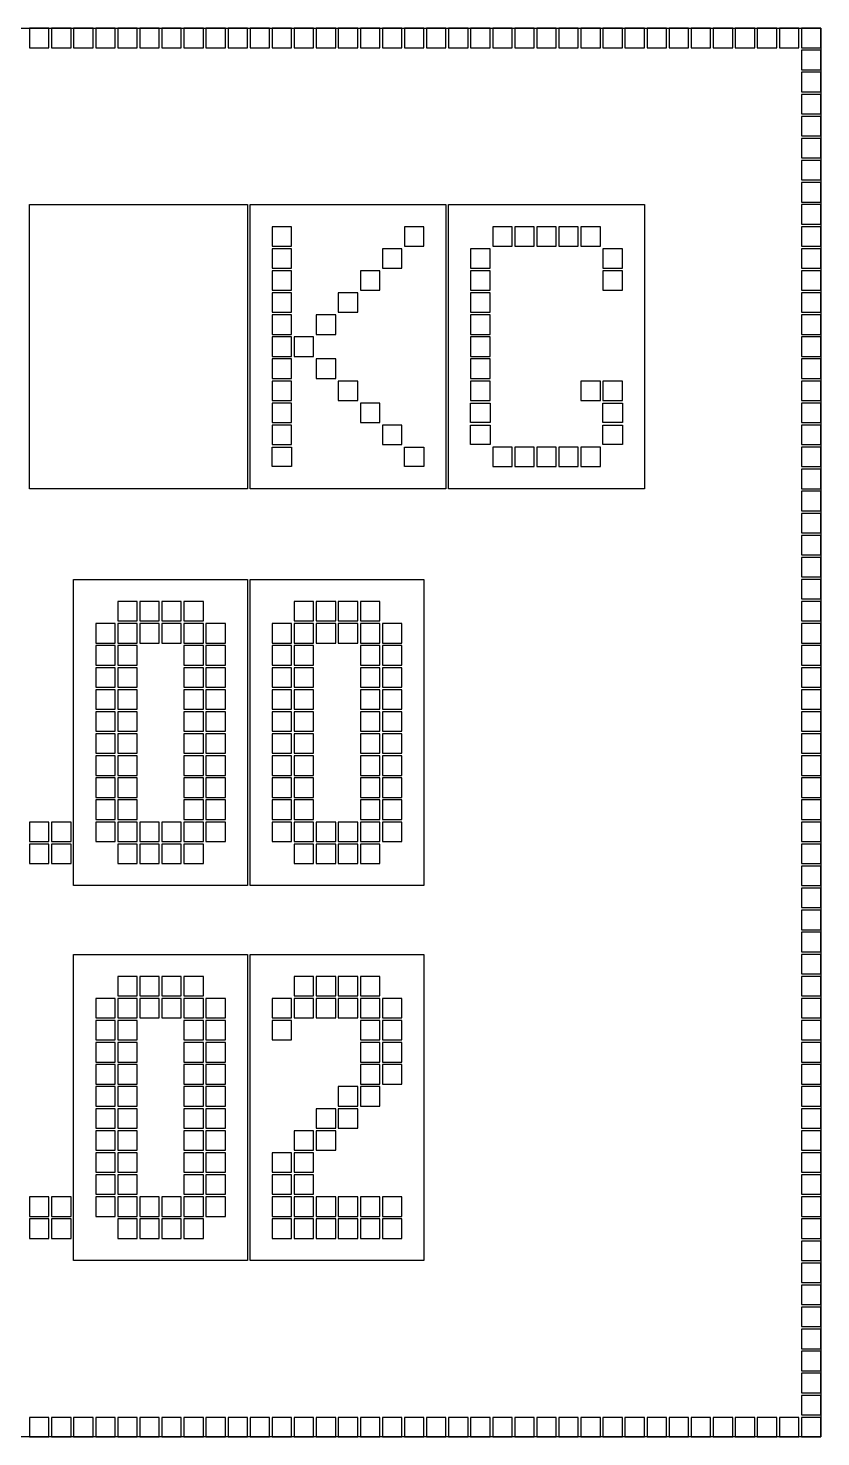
# Model space of a CAD drawing. Header units: inches. Extents: x 125 to 991, y -92 to 487.
# Drawn here: x 848.82 to 854.93, y 452.39 to 463.25 of the extents above; entities that cross this region are included whole.
import ezdxf

# ---------------------------------------------------------------- set-up
doc = ezdxf.new("R2010")
doc.units = ezdxf.units.IN

msp = doc.modelspace()

# ---------------------------------------------------------------- linework, layer by layer
msp.add_lwpolyline([(833.194, 463.246), (854.934, 463.246), (854.934, 452.386), (833.194, 452.386)], close=True)
msp.add_lwpolyline([(833.194, 463.246), (854.934, 463.246), (854.934, 452.386), (833.194, 452.386)], close=True)
at = {"color": 2}
for points in [[(848.834, 463.096), (848.984, 463.096), (848.984, 463.246), (848.834, 463.246)], [(849.004, 463.096), (849.154, 463.096), (849.154, 463.246), (849.004, 463.246)], [(849.174, 463.096), (849.324, 463.096), (849.324, 463.246), (849.174, 463.246)], [(849.344, 463.096), (849.494, 463.096), (849.494, 463.246), (849.344, 463.246)], [(849.514, 463.096), (849.664, 463.096), (849.664, 463.246), (849.514, 463.246)], [(849.684, 463.096), (849.834, 463.096), (849.834, 463.246), (849.684, 463.246)], [(849.854, 463.096), (850.004, 463.096), (850.004, 463.246), (849.854, 463.246)], [(850.024, 463.096), (850.174, 463.096), (850.174, 463.246), (850.024, 463.246)], [(850.194, 463.096), (850.344, 463.096), (850.344, 463.246), (850.194, 463.246)], [(850.364, 463.096), (850.514, 463.096), (850.514, 463.246), (850.364, 463.246)], [(850.534, 463.096), (850.684, 463.096), (850.684, 463.246), (850.534, 463.246)], [(850.704, 463.096), (850.854, 463.096), (850.854, 463.246), (850.704, 463.246)], [(850.874, 463.096), (851.024, 463.096), (851.024, 463.246), (850.874, 463.246)], [(851.044, 463.096), (851.194, 463.096), (851.194, 463.246), (851.044, 463.246)], [(851.214, 463.096), (851.364, 463.096), (851.364, 463.246), (851.214, 463.246)], [(851.384, 463.096), (851.534, 463.096), (851.534, 463.246), (851.384, 463.246)], [(851.554, 463.096), (851.704, 463.096), (851.704, 463.246), (851.554, 463.246)], [(851.724, 463.096), (851.874, 463.096), (851.874, 463.246), (851.724, 463.246)], [(851.894, 463.096), (852.044, 463.096), (852.044, 463.246), (851.894, 463.246)], [(852.064, 463.096), (852.214, 463.096), (852.214, 463.246), (852.064, 463.246)], [(852.234, 463.096), (852.384, 463.096), (852.384, 463.246), (852.234, 463.246)], [(852.404, 463.096), (852.554, 463.096), (852.554, 463.246), (852.404, 463.246)], [(852.574, 463.096), (852.724, 463.096), (852.724, 463.246), (852.574, 463.246)], [(852.744, 463.096), (852.894, 463.096), (852.894, 463.246), (852.744, 463.246)], [(852.914, 463.096), (853.064, 463.096), (853.064, 463.246), (852.914, 463.246)], [(853.084, 463.096), (853.234, 463.096), (853.234, 463.246), (853.084, 463.246)], [(853.254, 463.096), (853.404, 463.096), (853.404, 463.246), (853.254, 463.246)], [(853.424, 463.096), (853.574, 463.096), (853.574, 463.246), (853.424, 463.246)], [(853.594, 463.096), (853.744, 463.096), (853.744, 463.246), (853.594, 463.246)], [(853.764, 463.096), (853.914, 463.096), (853.914, 463.246), (853.764, 463.246)], [(853.934, 463.096), (854.084, 463.096), (854.084, 463.246), (853.934, 463.246)], [(854.104, 463.096), (854.254, 463.096), (854.254, 463.246), (854.104, 463.246)], [(854.274, 463.096), (854.424, 463.096), (854.424, 463.246), (854.274, 463.246)], [(854.444, 463.096), (854.594, 463.096), (854.594, 463.246), (854.444, 463.246)], [(854.614, 463.096), (854.764, 463.096), (854.764, 463.246), (854.614, 463.246)], [(854.784, 463.096), (854.934, 463.096), (854.934, 463.246), (854.784, 463.246)], [(854.784, 462.926), (854.934, 462.926), (854.934, 463.076), (854.784, 463.076)], [(854.784, 462.756), (854.934, 462.756), (854.934, 462.906), (854.784, 462.906)], [(854.784, 462.586), (854.934, 462.586), (854.934, 462.736), (854.784, 462.736)], [(854.784, 462.416), (854.934, 462.416), (854.934, 462.566), (854.784, 462.566)], [(854.784, 462.246), (854.934, 462.246), (854.934, 462.396), (854.784, 462.396)], [(854.784, 462.076), (854.934, 462.076), (854.934, 462.226), (854.784, 462.226)], [(854.784, 461.906), (854.934, 461.906), (854.934, 462.056), (854.784, 462.056)], [(854.784, 461.736), (854.934, 461.736), (854.934, 461.886), (854.784, 461.886)], [(850.704, 461.566), (850.854, 461.566), (850.854, 461.716), (850.704, 461.716)], [(851.724, 461.566), (851.874, 461.566), (851.874, 461.716), (851.724, 461.716)], [(852.404, 461.566), (852.554, 461.566), (852.554, 461.716), (852.404, 461.716)], [(852.574, 461.566), (852.724, 461.566), (852.724, 461.716), (852.574, 461.716)], [(852.744, 461.566), (852.894, 461.566), (852.894, 461.716), (852.744, 461.716)], [(852.914, 461.566), (853.064, 461.566), (853.064, 461.716), (852.914, 461.716)], [(853.084, 461.566), (853.234, 461.566), (853.234, 461.716), (853.084, 461.716)], [(854.784, 461.566), (854.934, 461.566), (854.934, 461.716), (854.784, 461.716)], [(850.704, 461.396), (850.854, 461.396), (850.854, 461.546), (850.704, 461.546)], [(851.554, 461.396), (851.704, 461.396), (851.704, 461.546), (851.554, 461.546)], [(852.234, 461.396), (852.384, 461.396), (852.384, 461.546), (852.234, 461.546)], [(853.254, 461.396), (853.404, 461.396), (853.404, 461.546), (853.254, 461.546)], [(854.784, 461.396), (854.934, 461.396), (854.934, 461.546), (854.784, 461.546)], [(850.704, 461.226), (850.854, 461.226), (850.854, 461.376), (850.704, 461.376)], [(851.384, 461.226), (851.534, 461.226), (851.534, 461.376), (851.384, 461.376)], [(852.234, 461.226), (852.384, 461.226), (852.384, 461.376), (852.234, 461.376)], [(853.254, 461.226), (853.404, 461.226), (853.404, 461.376), (853.254, 461.376)], [(854.784, 461.226), (854.934, 461.226), (854.934, 461.376), (854.784, 461.376)], [(850.704, 461.056), (850.854, 461.056), (850.854, 461.206), (850.704, 461.206)], [(851.214, 461.056), (851.364, 461.056), (851.364, 461.206), (851.214, 461.206)], [(852.234, 461.056), (852.384, 461.056), (852.384, 461.206), (852.234, 461.206)], [(854.784, 461.056), (854.934, 461.056), (854.934, 461.206), (854.784, 461.206)], [(850.704, 460.886), (850.854, 460.886), (850.854, 461.036), (850.704, 461.036)], [(851.044, 460.886), (851.194, 460.886), (851.194, 461.036), (851.044, 461.036)], [(852.234, 460.886), (852.384, 460.886), (852.384, 461.036), (852.234, 461.036)], [(854.784, 460.886), (854.934, 460.886), (854.934, 461.036), (854.784, 461.036)], [(850.704, 460.716), (850.854, 460.716), (850.854, 460.866), (850.704, 460.866)], [(850.874, 460.716), (851.024, 460.716), (851.024, 460.866), (850.874, 460.866)], [(852.234, 460.716), (852.384, 460.716), (852.384, 460.866), (852.234, 460.866)], [(854.784, 460.716), (854.934, 460.716), (854.934, 460.866), (854.784, 460.866)], [(850.704, 460.546), (850.854, 460.546), (850.854, 460.696), (850.704, 460.696)], [(851.044, 460.546), (851.194, 460.546), (851.194, 460.696), (851.044, 460.696)], [(852.234, 460.546), (852.384, 460.546), (852.384, 460.696), (852.234, 460.696)], [(854.784, 460.546), (854.934, 460.546), (854.934, 460.696), (854.784, 460.696)], [(850.704, 460.376), (850.854, 460.376), (850.854, 460.526), (850.704, 460.526)], [(851.214, 460.376), (851.364, 460.376), (851.364, 460.526), (851.214, 460.526)], [(852.234, 460.376), (852.384, 460.376), (852.384, 460.526), (852.234, 460.526)], [(853.084, 460.376), (853.234, 460.376), (853.234, 460.526), (853.084, 460.526)], [(853.254, 460.376), (853.404, 460.376), (853.404, 460.526), (853.254, 460.526)], [(854.784, 460.376), (854.934, 460.376), (854.934, 460.526), (854.784, 460.526)], [(850.704, 460.206), (850.854, 460.206), (850.854, 460.356), (850.704, 460.356)], [(851.384, 460.206), (851.534, 460.206), (851.534, 460.356), (851.384, 460.356)], [(852.234, 460.356), (852.384, 460.356), (852.384, 460.206), (852.234, 460.206)], [(853.254, 460.356), (853.404, 460.356), (853.404, 460.206), (853.254, 460.206)], [(854.784, 460.206), (854.934, 460.206), (854.934, 460.356), (854.784, 460.356)], [(850.704, 460.036), (850.854, 460.036), (850.854, 460.186), (850.704, 460.186)], [(851.554, 460.036), (851.704, 460.036), (851.704, 460.186), (851.554, 460.186)], [(852.234, 460.186), (852.384, 460.186), (852.384, 460.036), (852.234, 460.036)], [(853.254, 460.186), (853.404, 460.186), (853.404, 460.036), (853.254, 460.036)], [(854.784, 460.036), (854.934, 460.036), (854.934, 460.186), (854.784, 460.186)], [(850.704, 460.016), (850.854, 460.016), (850.854, 459.866), (850.704, 459.866)], [(851.724, 460.016), (851.874, 460.016), (851.874, 459.866), (851.724, 459.866)], [(852.404, 459.866), (852.554, 459.866), (852.554, 460.016), (852.404, 460.016)], [(852.574, 459.866), (852.724, 459.866), (852.724, 460.016), (852.574, 460.016)], [(852.744, 459.866), (852.894, 459.866), (852.894, 460.016), (852.744, 460.016)], [(852.914, 459.866), (853.064, 459.866), (853.064, 460.016), (852.914, 460.016)], [(853.084, 459.866), (853.234, 459.866), (853.234, 460.016), (853.084, 460.016)], [(854.784, 459.866), (854.934, 459.866), (854.934, 460.016), (854.784, 460.016)], [(854.784, 459.696), (854.934, 459.696), (854.934, 459.846), (854.784, 459.846)], [(854.784, 459.526), (854.934, 459.526), (854.934, 459.676), (854.784, 459.676)], [(854.784, 459.356), (854.934, 459.356), (854.934, 459.506), (854.784, 459.506)], [(854.784, 459.186), (854.934, 459.186), (854.934, 459.336), (854.784, 459.336)], [(854.784, 459.016), (854.934, 459.016), (854.934, 459.166), (854.784, 459.166)], [(854.784, 458.846), (854.934, 458.846), (854.934, 458.996), (854.784, 458.996)], [(849.514, 458.676), (849.664, 458.676), (849.664, 458.826), (849.514, 458.826)], [(849.684, 458.676), (849.834, 458.676), (849.834, 458.826), (849.684, 458.826)], [(849.854, 458.676), (850.004, 458.676), (850.004, 458.826), (849.854, 458.826)], [(850.024, 458.676), (850.174, 458.676), (850.174, 458.826), (850.024, 458.826)], [(850.874, 458.676), (851.024, 458.676), (851.024, 458.826), (850.874, 458.826)], [(851.044, 458.676), (851.194, 458.676), (851.194, 458.826), (851.044, 458.826)], [(851.214, 458.676), (851.364, 458.676), (851.364, 458.826), (851.214, 458.826)], [(851.384, 458.676), (851.534, 458.676), (851.534, 458.826), (851.384, 458.826)], [(854.784, 458.676), (854.934, 458.676), (854.934, 458.826), (854.784, 458.826)], [(849.344, 458.506), (849.494, 458.506), (849.494, 458.656), (849.344, 458.656)], [(849.514, 458.506), (849.664, 458.506), (849.664, 458.656), (849.514, 458.656)], [(849.684, 458.506), (849.834, 458.506), (849.834, 458.656), (849.684, 458.656)], [(849.854, 458.506), (850.004, 458.506), (850.004, 458.656), (849.854, 458.656)], [(850.024, 458.506), (850.174, 458.506), (850.174, 458.656), (850.024, 458.656)], [(850.194, 458.506), (850.344, 458.506), (850.344, 458.656), (850.194, 458.656)], [(850.704, 458.506), (850.854, 458.506), (850.854, 458.656), (850.704, 458.656)], [(850.874, 458.506), (851.024, 458.506), (851.024, 458.656), (850.874, 458.656)], [(851.044, 458.506), (851.194, 458.506), (851.194, 458.656), (851.044, 458.656)], [(851.214, 458.506), (851.364, 458.506), (851.364, 458.656), (851.214, 458.656)], [(851.384, 458.506), (851.534, 458.506), (851.534, 458.656), (851.384, 458.656)], [(851.554, 458.506), (851.704, 458.506), (851.704, 458.656), (851.554, 458.656)], [(854.784, 458.506), (854.934, 458.506), (854.934, 458.656), (854.784, 458.656)], [(849.344, 458.336), (849.494, 458.336), (849.494, 458.486), (849.344, 458.486)], [(849.514, 458.336), (849.664, 458.336), (849.664, 458.486), (849.514, 458.486)], [(850.024, 458.336), (850.174, 458.336), (850.174, 458.486), (850.024, 458.486)], [(850.194, 458.336), (850.344, 458.336), (850.344, 458.486), (850.194, 458.486)], [(850.704, 458.336), (850.854, 458.336), (850.854, 458.486), (850.704, 458.486)], [(850.874, 458.336), (851.024, 458.336), (851.024, 458.486), (850.874, 458.486)], [(851.384, 458.336), (851.534, 458.336), (851.534, 458.486), (851.384, 458.486)], [(851.554, 458.336), (851.704, 458.336), (851.704, 458.486), (851.554, 458.486)], [(854.784, 458.336), (854.934, 458.336), (854.934, 458.486), (854.784, 458.486)], [(849.344, 458.166), (849.494, 458.166), (849.494, 458.316), (849.344, 458.316)], [(849.514, 458.166), (849.664, 458.166), (849.664, 458.316), (849.514, 458.316)], [(850.024, 458.166), (850.174, 458.166), (850.174, 458.316), (850.024, 458.316)], [(850.194, 458.166), (850.344, 458.166), (850.344, 458.316), (850.194, 458.316)], [(850.704, 458.166), (850.854, 458.166), (850.854, 458.316), (850.704, 458.316)], [(850.874, 458.166), (851.024, 458.166), (851.024, 458.316), (850.874, 458.316)], [(851.384, 458.166), (851.534, 458.166), (851.534, 458.316), (851.384, 458.316)], [(851.554, 458.166), (851.704, 458.166), (851.704, 458.316), (851.554, 458.316)], [(854.784, 458.166), (854.934, 458.166), (854.934, 458.316), (854.784, 458.316)], [(849.344, 457.996), (849.494, 457.996), (849.494, 458.146), (849.344, 458.146)], [(849.514, 457.996), (849.664, 457.996), (849.664, 458.146), (849.514, 458.146)], [(850.024, 457.996), (850.174, 457.996), (850.174, 458.146), (850.024, 458.146)], [(850.194, 457.996), (850.344, 457.996), (850.344, 458.146), (850.194, 458.146)], [(850.704, 457.996), (850.854, 457.996), (850.854, 458.146), (850.704, 458.146)], [(850.874, 457.996), (851.024, 457.996), (851.024, 458.146), (850.874, 458.146)], [(851.384, 457.996), (851.534, 457.996), (851.534, 458.146), (851.384, 458.146)], [(851.554, 457.996), (851.704, 457.996), (851.704, 458.146), (851.554, 458.146)], [(854.784, 457.996), (854.934, 457.996), (854.934, 458.146), (854.784, 458.146)], [(849.344, 457.826), (849.494, 457.826), (849.494, 457.976), (849.344, 457.976)], [(849.514, 457.826), (849.664, 457.826), (849.664, 457.976), (849.514, 457.976)], [(850.024, 457.826), (850.174, 457.826), (850.174, 457.976), (850.024, 457.976)], [(850.194, 457.826), (850.344, 457.826), (850.344, 457.976), (850.194, 457.976)], [(850.704, 457.826), (850.854, 457.826), (850.854, 457.976), (850.704, 457.976)], [(850.874, 457.826), (851.024, 457.826), (851.024, 457.976), (850.874, 457.976)], [(851.384, 457.826), (851.534, 457.826), (851.534, 457.976), (851.384, 457.976)], [(851.554, 457.826), (851.704, 457.826), (851.704, 457.976), (851.554, 457.976)], [(854.784, 457.826), (854.934, 457.826), (854.934, 457.976), (854.784, 457.976)], [(849.344, 457.656), (849.494, 457.656), (849.494, 457.806), (849.344, 457.806)], [(849.514, 457.656), (849.664, 457.656), (849.664, 457.806), (849.514, 457.806)], [(850.024, 457.656), (850.174, 457.656), (850.174, 457.806), (850.024, 457.806)], [(850.194, 457.656), (850.344, 457.656), (850.344, 457.806), (850.194, 457.806)], [(850.704, 457.656), (850.854, 457.656), (850.854, 457.806), (850.704, 457.806)], [(850.874, 457.656), (851.024, 457.656), (851.024, 457.806), (850.874, 457.806)], [(851.384, 457.656), (851.534, 457.656), (851.534, 457.806), (851.384, 457.806)], [(851.554, 457.656), (851.704, 457.656), (851.704, 457.806), (851.554, 457.806)], [(854.784, 457.656), (854.934, 457.656), (854.934, 457.806), (854.784, 457.806)], [(849.344, 457.486), (849.494, 457.486), (849.494, 457.636), (849.344, 457.636)], [(849.514, 457.486), (849.664, 457.486), (849.664, 457.636), (849.514, 457.636)], [(850.024, 457.486), (850.174, 457.486), (850.174, 457.636), (850.024, 457.636)], [(850.194, 457.486), (850.344, 457.486), (850.344, 457.636), (850.194, 457.636)], [(850.704, 457.486), (850.854, 457.486), (850.854, 457.636), (850.704, 457.636)], [(850.874, 457.486), (851.024, 457.486), (851.024, 457.636), (850.874, 457.636)], [(851.384, 457.486), (851.534, 457.486), (851.534, 457.636), (851.384, 457.636)], [(851.554, 457.486), (851.704, 457.486), (851.704, 457.636), (851.554, 457.636)], [(854.784, 457.486), (854.934, 457.486), (854.934, 457.636), (854.784, 457.636)], [(849.344, 457.316), (849.494, 457.316), (849.494, 457.466), (849.344, 457.466)], [(849.514, 457.316), (849.664, 457.316), (849.664, 457.466), (849.514, 457.466)], [(850.024, 457.316), (850.174, 457.316), (850.174, 457.466), (850.024, 457.466)], [(850.194, 457.316), (850.344, 457.316), (850.344, 457.466), (850.194, 457.466)], [(850.704, 457.316), (850.854, 457.316), (850.854, 457.466), (850.704, 457.466)], [(850.874, 457.316), (851.024, 457.316), (851.024, 457.466), (850.874, 457.466)], [(851.384, 457.316), (851.534, 457.316), (851.534, 457.466), (851.384, 457.466)], [(851.554, 457.316), (851.704, 457.316), (851.704, 457.466), (851.554, 457.466)], [(854.784, 457.316), (854.934, 457.316), (854.934, 457.466), (854.784, 457.466)], [(849.344, 457.146), (849.494, 457.146), (849.494, 457.296), (849.344, 457.296)], [(849.514, 457.146), (849.664, 457.146), (849.664, 457.296), (849.514, 457.296)], [(850.024, 457.146), (850.174, 457.146), (850.174, 457.296), (850.024, 457.296)], [(850.194, 457.146), (850.344, 457.146), (850.344, 457.296), (850.194, 457.296)], [(850.704, 457.146), (850.854, 457.146), (850.854, 457.296), (850.704, 457.296)], [(850.874, 457.146), (851.024, 457.146), (851.024, 457.296), (850.874, 457.296)], [(851.384, 457.146), (851.534, 457.146), (851.534, 457.296), (851.384, 457.296)], [(851.554, 457.146), (851.704, 457.146), (851.704, 457.296), (851.554, 457.296)], [(854.784, 457.146), (854.934, 457.146), (854.934, 457.296), (854.784, 457.296)], [(848.834, 456.976), (848.984, 456.976), (848.984, 457.126), (848.834, 457.126)], [(849.004, 456.976), (849.154, 456.976), (849.154, 457.126), (849.004, 457.126)], [(849.344, 456.976), (849.494, 456.976), (849.494, 457.126), (849.344, 457.126)], [(849.514, 456.976), (849.664, 456.976), (849.664, 457.126), (849.514, 457.126)], [(849.684, 456.976), (849.834, 456.976), (849.834, 457.126), (849.684, 457.126)], [(849.854, 456.976), (850.004, 456.976), (850.004, 457.126), (849.854, 457.126)], [(850.024, 456.976), (850.174, 456.976), (850.174, 457.126), (850.024, 457.126)], [(850.194, 456.976), (850.344, 456.976), (850.344, 457.126), (850.194, 457.126)], [(850.704, 456.976), (850.854, 456.976), (850.854, 457.126), (850.704, 457.126)], [(850.874, 456.976), (851.024, 456.976), (851.024, 457.126), (850.874, 457.126)], [(851.044, 456.976), (851.194, 456.976), (851.194, 457.126), (851.044, 457.126)], [(851.214, 456.976), (851.364, 456.976), (851.364, 457.126), (851.214, 457.126)], [(851.384, 456.976), (851.534, 456.976), (851.534, 457.126), (851.384, 457.126)], [(851.554, 456.976), (851.704, 456.976), (851.704, 457.126), (851.554, 457.126)], [(854.784, 456.976), (854.934, 456.976), (854.934, 457.126), (854.784, 457.126)], [(848.834, 456.806), (848.984, 456.806), (848.984, 456.956), (848.834, 456.956)], [(849.004, 456.806), (849.154, 456.806), (849.154, 456.956), (849.004, 456.956)], [(849.514, 456.806), (849.664, 456.806), (849.664, 456.956), (849.514, 456.956)], [(849.684, 456.806), (849.834, 456.806), (849.834, 456.956), (849.684, 456.956)], [(849.854, 456.806), (850.004, 456.806), (850.004, 456.956), (849.854, 456.956)], [(850.024, 456.806), (850.174, 456.806), (850.174, 456.956), (850.024, 456.956)], [(850.874, 456.806), (851.024, 456.806), (851.024, 456.956), (850.874, 456.956)], [(851.044, 456.806), (851.194, 456.806), (851.194, 456.956), (851.044, 456.956)], [(851.214, 456.806), (851.364, 456.806), (851.364, 456.956), (851.214, 456.956)], [(851.384, 456.806), (851.534, 456.806), (851.534, 456.956), (851.384, 456.956)], [(854.784, 456.806), (854.934, 456.806), (854.934, 456.956), (854.784, 456.956)], [(854.784, 456.636), (854.934, 456.636), (854.934, 456.786), (854.784, 456.786)], [(854.784, 456.466), (854.934, 456.466), (854.934, 456.616), (854.784, 456.616)], [(854.784, 456.296), (854.934, 456.296), (854.934, 456.446), (854.784, 456.446)], [(854.784, 456.126), (854.934, 456.126), (854.934, 456.276), (854.784, 456.276)], [(854.784, 455.956), (854.934, 455.956), (854.934, 456.106), (854.784, 456.106)], [(849.514, 455.786), (849.664, 455.786), (849.664, 455.936), (849.514, 455.936)], [(849.684, 455.786), (849.834, 455.786), (849.834, 455.936), (849.684, 455.936)], [(849.854, 455.786), (850.004, 455.786), (850.004, 455.936), (849.854, 455.936)], [(850.024, 455.786), (850.174, 455.786), (850.174, 455.936), (850.024, 455.936)], [(850.874, 455.786), (851.024, 455.786), (851.024, 455.936), (850.874, 455.936)], [(851.044, 455.786), (851.194, 455.786), (851.194, 455.936), (851.044, 455.936)], [(851.214, 455.786), (851.364, 455.786), (851.364, 455.936), (851.214, 455.936)], [(851.384, 455.786), (851.534, 455.786), (851.534, 455.936), (851.384, 455.936)], [(854.784, 455.786), (854.934, 455.786), (854.934, 455.936), (854.784, 455.936)], [(849.344, 455.616), (849.494, 455.616), (849.494, 455.766), (849.344, 455.766)], [(849.514, 455.616), (849.664, 455.616), (849.664, 455.766), (849.514, 455.766)], [(849.684, 455.616), (849.834, 455.616), (849.834, 455.766), (849.684, 455.766)], [(849.854, 455.616), (850.004, 455.616), (850.004, 455.766), (849.854, 455.766)], [(850.024, 455.616), (850.174, 455.616), (850.174, 455.766), (850.024, 455.766)], [(850.194, 455.616), (850.344, 455.616), (850.344, 455.766), (850.194, 455.766)], [(850.704, 455.616), (850.854, 455.616), (850.854, 455.766), (850.704, 455.766)], [(850.704, 455.616), (850.854, 455.616), (850.854, 455.766), (850.704, 455.766)], [(850.704, 455.616), (850.854, 455.616), (850.854, 455.766), (850.704, 455.766)], [(850.704, 455.616), (850.854, 455.616), (850.854, 455.766), (850.704, 455.766)], [(850.874, 455.616), (851.024, 455.616), (851.024, 455.766), (850.874, 455.766)], [(851.044, 455.616), (851.194, 455.616), (851.194, 455.766), (851.044, 455.766)], [(851.214, 455.616), (851.364, 455.616), (851.364, 455.766), (851.214, 455.766)], [(851.384, 455.616), (851.534, 455.616), (851.534, 455.766), (851.384, 455.766)], [(851.554, 455.616), (851.704, 455.616), (851.704, 455.766), (851.554, 455.766)], [(854.784, 455.616), (854.934, 455.616), (854.934, 455.766), (854.784, 455.766)], [(849.344, 455.446), (849.494, 455.446), (849.494, 455.596), (849.344, 455.596)], [(849.514, 455.446), (849.664, 455.446), (849.664, 455.596), (849.514, 455.596)], [(850.024, 455.446), (850.174, 455.446), (850.174, 455.596), (850.024, 455.596)], [(850.194, 455.446), (850.344, 455.446), (850.344, 455.596), (850.194, 455.596)], [(850.704, 455.446), (850.854, 455.446), (850.854, 455.596), (850.704, 455.596)], [(851.384, 455.446), (851.534, 455.446), (851.534, 455.596), (851.384, 455.596)], [(851.554, 455.446), (851.704, 455.446), (851.704, 455.596), (851.554, 455.596)], [(854.784, 455.446), (854.934, 455.446), (854.934, 455.596), (854.784, 455.596)], [(849.344, 455.276), (849.494, 455.276), (849.494, 455.426), (849.344, 455.426)], [(849.514, 455.276), (849.664, 455.276), (849.664, 455.426), (849.514, 455.426)], [(850.024, 455.276), (850.174, 455.276), (850.174, 455.426), (850.024, 455.426)], [(850.194, 455.276), (850.344, 455.276), (850.344, 455.426), (850.194, 455.426)], [(851.384, 455.276), (851.534, 455.276), (851.534, 455.426), (851.384, 455.426)], [(851.554, 455.276), (851.704, 455.276), (851.704, 455.426), (851.554, 455.426)], [(854.784, 455.276), (854.934, 455.276), (854.934, 455.426), (854.784, 455.426)], [(849.344, 455.106), (849.494, 455.106), (849.494, 455.256), (849.344, 455.256)], [(849.514, 455.106), (849.664, 455.106), (849.664, 455.256), (849.514, 455.256)], [(850.024, 455.106), (850.174, 455.106), (850.174, 455.256), (850.024, 455.256)], [(850.194, 455.106), (850.344, 455.106), (850.344, 455.256), (850.194, 455.256)], [(851.384, 455.106), (851.534, 455.106), (851.534, 455.256), (851.384, 455.256)], [(851.554, 455.106), (851.704, 455.106), (851.704, 455.256), (851.554, 455.256)], [(854.784, 455.106), (854.934, 455.106), (854.934, 455.256), (854.784, 455.256)], [(849.344, 454.936), (849.494, 454.936), (849.494, 455.086), (849.344, 455.086)], [(849.514, 454.936), (849.664, 454.936), (849.664, 455.086), (849.514, 455.086)], [(850.024, 454.936), (850.174, 454.936), (850.174, 455.086), (850.024, 455.086)], [(850.194, 454.936), (850.344, 454.936), (850.344, 455.086), (850.194, 455.086)], [(851.214, 454.936), (851.364, 454.936), (851.364, 455.086), (851.214, 455.086)], [(851.384, 454.936), (851.534, 454.936), (851.534, 455.086), (851.384, 455.086)], [(851.384, 454.936), (851.534, 454.936), (851.534, 455.086), (851.384, 455.086)], [(851.384, 454.936), (851.534, 454.936), (851.534, 455.086), (851.384, 455.086)], [(854.784, 454.936), (854.934, 454.936), (854.934, 455.086), (854.784, 455.086)], [(849.344, 454.766), (849.494, 454.766), (849.494, 454.916), (849.344, 454.916)], [(849.514, 454.766), (849.664, 454.766), (849.664, 454.916), (849.514, 454.916)], [(850.024, 454.766), (850.174, 454.766), (850.174, 454.916), (850.024, 454.916)], [(850.194, 454.766), (850.344, 454.766), (850.344, 454.916), (850.194, 454.916)], [(851.044, 454.766), (851.194, 454.766), (851.194, 454.916), (851.044, 454.916)], [(851.214, 454.766), (851.364, 454.766), (851.364, 454.916), (851.214, 454.916)], [(854.784, 454.766), (854.934, 454.766), (854.934, 454.916), (854.784, 454.916)], [(849.344, 454.596), (849.494, 454.596), (849.494, 454.746), (849.344, 454.746)], [(849.514, 454.596), (849.664, 454.596), (849.664, 454.746), (849.514, 454.746)], [(850.024, 454.596), (850.174, 454.596), (850.174, 454.746), (850.024, 454.746)], [(850.194, 454.596), (850.344, 454.596), (850.344, 454.746), (850.194, 454.746)], [(850.874, 454.596), (851.024, 454.596), (851.024, 454.746), (850.874, 454.746)], [(851.044, 454.596), (851.194, 454.596), (851.194, 454.746), (851.044, 454.746)], [(854.784, 454.596), (854.934, 454.596), (854.934, 454.746), (854.784, 454.746)], [(849.344, 454.426), (849.494, 454.426), (849.494, 454.576), (849.344, 454.576)], [(849.514, 454.426), (849.664, 454.426), (849.664, 454.576), (849.514, 454.576)], [(850.024, 454.426), (850.174, 454.426), (850.174, 454.576), (850.024, 454.576)], [(850.194, 454.426), (850.344, 454.426), (850.344, 454.576), (850.194, 454.576)], [(850.704, 454.426), (850.854, 454.426), (850.854, 454.576), (850.704, 454.576)], [(850.874, 454.426), (851.024, 454.426), (851.024, 454.576), (850.874, 454.576)], [(854.784, 454.426), (854.934, 454.426), (854.934, 454.576), (854.784, 454.576)], [(849.344, 454.256), (849.494, 454.256), (849.494, 454.406), (849.344, 454.406)], [(849.514, 454.256), (849.664, 454.256), (849.664, 454.406), (849.514, 454.406)], [(850.024, 454.256), (850.174, 454.256), (850.174, 454.406), (850.024, 454.406)], [(850.194, 454.256), (850.344, 454.256), (850.344, 454.406), (850.194, 454.406)], [(850.704, 454.256), (850.854, 454.256), (850.854, 454.406), (850.704, 454.406)], [(850.874, 454.256), (851.024, 454.256), (851.024, 454.406), (850.874, 454.406)], [(854.784, 454.256), (854.934, 454.256), (854.934, 454.406), (854.784, 454.406)], [(848.834, 454.086), (848.984, 454.086), (848.984, 454.236), (848.834, 454.236)], [(849.004, 454.086), (849.154, 454.086), (849.154, 454.236), (849.004, 454.236)], [(849.004, 454.086), (849.154, 454.086), (849.154, 454.236), (849.004, 454.236)], [(849.344, 454.086), (849.494, 454.086), (849.494, 454.236), (849.344, 454.236)], [(849.514, 454.086), (849.664, 454.086), (849.664, 454.236), (849.514, 454.236)], [(849.684, 454.086), (849.834, 454.086), (849.834, 454.236), (849.684, 454.236)], [(849.854, 454.086), (850.004, 454.086), (850.004, 454.236), (849.854, 454.236)], [(850.024, 454.086), (850.174, 454.086), (850.174, 454.236), (850.024, 454.236)], [(850.194, 454.086), (850.344, 454.086), (850.344, 454.236), (850.194, 454.236)], [(850.704, 454.086), (850.854, 454.086), (850.854, 454.236), (850.704, 454.236)], [(850.874, 454.086), (851.024, 454.086), (851.024, 454.236), (850.874, 454.236)], [(850.874, 454.086), (851.024, 454.086), (851.024, 454.236), (850.874, 454.236)], [(850.874, 454.086), (851.024, 454.086), (851.024, 454.236), (850.874, 454.236)], [(851.044, 454.086), (851.194, 454.086), (851.194, 454.236), (851.044, 454.236)], [(851.214, 454.086), (851.364, 454.086), (851.364, 454.236), (851.214, 454.236)], [(851.384, 454.086), (851.534, 454.086), (851.534, 454.236), (851.384, 454.236)], [(851.554, 454.086), (851.704, 454.086), (851.704, 454.236), (851.554, 454.236)], [(851.554, 454.086), (851.704, 454.086), (851.704, 454.236), (851.554, 454.236)], [(854.784, 454.086), (854.934, 454.086), (854.934, 454.236), (854.784, 454.236)], [(848.834, 453.916), (848.984, 453.916), (848.984, 454.066), (848.834, 454.066)], [(848.834, 453.916), (848.984, 453.916), (848.984, 454.066), (848.834, 454.066)], [(849.004, 453.916), (849.154, 453.916), (849.154, 454.066), (849.004, 454.066)], [(849.514, 453.916), (849.664, 453.916), (849.664, 454.066), (849.514, 454.066)], [(849.684, 453.916), (849.834, 453.916), (849.834, 454.066), (849.684, 454.066)], [(849.854, 453.916), (850.004, 453.916), (850.004, 454.066), (849.854, 454.066)], [(850.024, 453.916), (850.174, 453.916), (850.174, 454.066), (850.024, 454.066)], [(850.704, 453.916), (850.854, 453.916), (850.854, 454.066), (850.704, 454.066)], [(850.704, 453.916), (850.854, 453.916), (850.854, 454.066), (850.704, 454.066)], [(850.874, 453.916), (851.024, 453.916), (851.024, 454.066), (850.874, 454.066)], [(850.874, 453.916), (851.024, 453.916), (851.024, 454.066), (850.874, 454.066)], [(850.874, 453.916), (851.024, 453.916), (851.024, 454.066), (850.874, 454.066)], [(851.044, 453.916), (851.194, 453.916), (851.194, 454.066), (851.044, 454.066)], [(851.214, 453.916), (851.364, 453.916), (851.364, 454.066), (851.214, 454.066)], [(851.384, 453.916), (851.534, 453.916), (851.534, 454.066), (851.384, 454.066)], [(851.554, 453.916), (851.704, 453.916), (851.704, 454.066), (851.554, 454.066)], [(854.784, 453.916), (854.934, 453.916), (854.934, 454.066), (854.784, 454.066)], [(854.784, 453.746), (854.934, 453.746), (854.934, 453.896), (854.784, 453.896)], [(854.784, 453.576), (854.934, 453.576), (854.934, 453.726), (854.784, 453.726)], [(854.784, 453.406), (854.934, 453.406), (854.934, 453.556), (854.784, 453.556)], [(854.784, 453.236), (854.934, 453.236), (854.934, 453.386), (854.784, 453.386)], [(854.784, 453.066), (854.934, 453.066), (854.934, 453.216), (854.784, 453.216)], [(854.784, 452.896), (854.934, 452.896), (854.934, 453.046), (854.784, 453.046)], [(854.784, 452.726), (854.934, 452.726), (854.934, 452.876), (854.784, 452.876)], [(854.784, 452.556), (854.934, 452.556), (854.934, 452.706), (854.784, 452.706)], [(848.834, 452.386), (848.984, 452.386), (848.984, 452.536), (848.834, 452.536)], [(849.004, 452.386), (849.154, 452.386), (849.154, 452.536), (849.004, 452.536)], [(849.174, 452.386), (849.324, 452.386), (849.324, 452.536), (849.174, 452.536)], [(849.344, 452.386), (849.494, 452.386), (849.494, 452.536), (849.344, 452.536)], [(849.514, 452.386), (849.664, 452.386), (849.664, 452.536), (849.514, 452.536)], [(849.684, 452.386), (849.834, 452.386), (849.834, 452.536), (849.684, 452.536)], [(849.854, 452.386), (850.004, 452.386), (850.004, 452.536), (849.854, 452.536)], [(850.024, 452.386), (850.174, 452.386), (850.174, 452.536), (850.024, 452.536)], [(850.194, 452.386), (850.344, 452.386), (850.344, 452.536), (850.194, 452.536)], [(850.364, 452.386), (850.514, 452.386), (850.514, 452.536), (850.364, 452.536)], [(850.534, 452.386), (850.684, 452.386), (850.684, 452.536), (850.534, 452.536)], [(850.704, 452.386), (850.854, 452.386), (850.854, 452.536), (850.704, 452.536)], [(850.874, 452.386), (851.024, 452.386), (851.024, 452.536), (850.874, 452.536)], [(851.044, 452.386), (851.194, 452.386), (851.194, 452.536), (851.044, 452.536)], [(851.214, 452.386), (851.364, 452.386), (851.364, 452.536), (851.214, 452.536)], [(851.384, 452.386), (851.534, 452.386), (851.534, 452.536), (851.384, 452.536)], [(851.554, 452.386), (851.704, 452.386), (851.704, 452.536), (851.554, 452.536)], [(851.724, 452.386), (851.874, 452.386), (851.874, 452.536), (851.724, 452.536)], [(851.894, 452.386), (852.044, 452.386), (852.044, 452.536), (851.894, 452.536)], [(852.064, 452.386), (852.214, 452.386), (852.214, 452.536), (852.064, 452.536)], [(852.234, 452.386), (852.384, 452.386), (852.384, 452.536), (852.234, 452.536)], [(852.404, 452.386), (852.554, 452.386), (852.554, 452.536), (852.404, 452.536)], [(852.574, 452.386), (852.724, 452.386), (852.724, 452.536), (852.574, 452.536)], [(852.744, 452.386), (852.894, 452.386), (852.894, 452.536), (852.744, 452.536)], [(852.914, 452.386), (853.064, 452.386), (853.064, 452.536), (852.914, 452.536)], [(853.084, 452.386), (853.234, 452.386), (853.234, 452.536), (853.084, 452.536)], [(853.254, 452.386), (853.404, 452.386), (853.404, 452.536), (853.254, 452.536)], [(853.424, 452.386), (853.574, 452.386), (853.574, 452.536), (853.424, 452.536)], [(853.594, 452.386), (853.744, 452.386), (853.744, 452.536), (853.594, 452.536)], [(853.764, 452.386), (853.914, 452.386), (853.914, 452.536), (853.764, 452.536)], [(853.934, 452.386), (854.084, 452.386), (854.084, 452.536), (853.934, 452.536)], [(854.104, 452.386), (854.254, 452.386), (854.254, 452.536), (854.104, 452.536)], [(854.274, 452.386), (854.424, 452.386), (854.424, 452.536), (854.274, 452.536)], [(854.444, 452.386), (854.594, 452.386), (854.594, 452.536), (854.444, 452.536)], [(854.614, 452.386), (854.764, 452.386), (854.764, 452.536), (854.614, 452.536)], [(854.784, 452.386), (854.934, 452.386), (854.934, 452.536), (854.784, 452.536)]]:
    msp.add_lwpolyline(points, close=True, dxfattribs=at)
at = {"color": 250}
for points in [[(850.514, 459.696), (848.834, 459.696), (848.834, 461.886), (850.514, 461.886)], [(852.044, 459.696), (850.534, 459.696), (850.534, 461.886), (852.044, 461.886)], [(852.044, 459.696), (850.534, 459.696), (850.534, 461.886), (852.044, 461.886)], [(853.574, 459.696), (852.064, 459.696), (852.064, 461.886), (853.574, 461.886)], [(849.174, 458.996), (850.514, 458.996), (850.514, 456.636), (849.174, 456.636)], [(850.534, 458.996), (851.874, 458.996), (851.874, 456.636), (850.534, 456.636)], [(850.534, 458.996), (851.874, 458.996), (851.874, 456.636), (850.534, 456.636)], [(850.534, 458.996), (851.874, 458.996), (851.874, 456.636), (850.534, 456.636)], [(849.174, 456.106), (850.514, 456.106), (850.514, 453.746), (849.174, 453.746)], [(849.174, 456.106), (850.514, 456.106), (850.514, 453.746), (849.174, 453.746)], [(849.174, 456.106), (850.514, 456.106), (850.514, 453.746), (849.174, 453.746)], [(849.174, 456.106), (850.514, 456.106), (850.514, 453.746), (849.174, 453.746)], [(849.174, 456.106), (850.514, 456.106), (850.514, 453.746), (849.174, 453.746)], [(850.534, 456.106), (851.874, 456.106), (851.874, 453.746), (850.534, 453.746)], [(850.534, 456.106), (851.874, 456.106), (851.874, 453.746), (850.534, 453.746)], [(850.534, 456.106), (851.874, 456.106), (851.874, 453.746), (850.534, 453.746)], [(850.534, 456.106), (851.874, 456.106), (851.874, 453.746), (850.534, 453.746)], [(850.534, 456.106), (851.874, 456.106), (851.874, 453.746), (850.534, 453.746)]]:
    msp.add_lwpolyline(points, close=True, dxfattribs=at)

doc.saveas('drawing.dxf')
